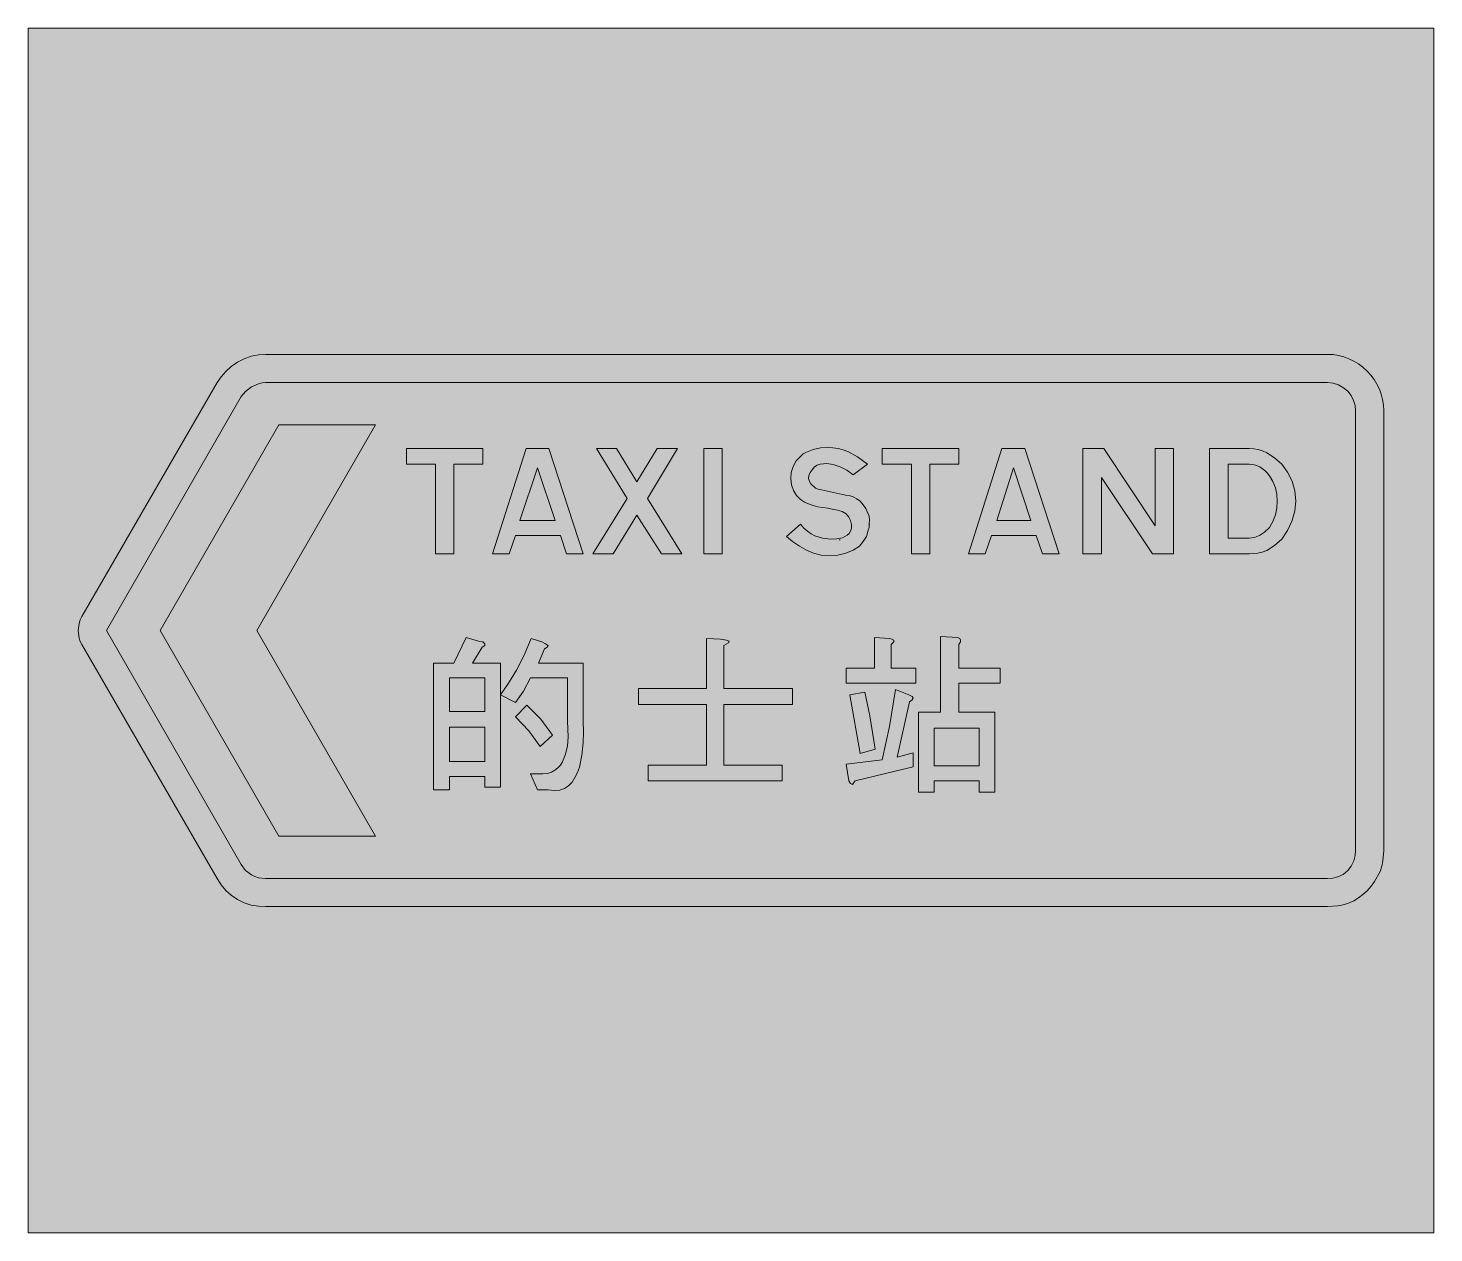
# Model space of a CAD drawing. Header units: metres. Extents: x 141 to 429, y 13 to 259.
import ezdxf

# ---------------------------------------------------------------- set-up
doc = ezdxf.new("R2010")
doc.units = ezdxf.units.M
for name, color, linetype, true_color in [('FILL_LIME_00FF00', 7, 'Continuous', 0x00ff00), ('FILL_WHITE_FFFFFF', 7, 'Continuous', 0xffffff), ('FILL_YELLOW_FFFF00', 7, 'Continuous', 0xffff00), ('STROKE_WHITE_FFFFFF', 7, 'Continuous', 0xffffff)]:
    doc.layers.add(name, color=color, linetype=linetype, true_color=true_color)

msp = doc.modelspace()

# ---------------------------------------------------------------- hatches: boundary and pattern name
at = {"layer": 'FILL_LIME_00FF00', "true_color": 0x00ff00}
h = msp.add_hatch(color=7, dxfattribs=at)
h.dxf.hatch_style = 1
h.paths.add_polyline_path([(408.16, 186.53), (409.25, 186.16), (410.25, 185.6), (411.12, 184.86), (411.83, 183.99), (412.34, 183.01), (412.64, 181.97), (412.74, 180.9), (412.74, 90.9), (412.63, 89.82), (412.38, 88.74), (411.82, 87.68), (411.12, 86.76), (410.2, 85.99), (409.14, 85.5), (408.06, 85.18), (406.98, 85.14), (189.72, 85.14), (188.28, 85.3), (187.54, 85.52), (186.84, 85.86), (185.63, 86.8), (184.68, 88.02), (157.14, 135.9), (184.68, 183.78), (185.63, 184.84), (186.84, 185.76), (188.28, 186.41), (189.02, 186.6), (189.72, 186.66), (406.98, 186.66), (408.16, 186.53)])
at = {"layer": 'FILL_WHITE_FFFFFF', "true_color": 0xffffff}
h = msp.add_hatch(color=7, dxfattribs=at)
h.dxf.hatch_style = 1
h.paths.add_polyline_path([(408.12, 192.36), (409.23, 192.19), (410.32, 191.91), (411.37, 191.52), (412.37, 191.03), (413.33, 190.45), (414.24, 189.77), (415.08, 189), (415.85, 188.16), (416.53, 187.25), (417.11, 186.29), (417.6, 185.29), (417.99, 184.24), (418.27, 183.15), (418.44, 182.04), (418.5, 180.9), (418.5, 90.9), (418.34, 88.74), (418.12, 87.66), (417.78, 86.58), (416.63, 84.53), (415.93, 83.57), (415.08, 82.62), (414.24, 81.85), (413.33, 81.16), (412.35, 80.57), (411.3, 80.1), (410.22, 79.76), (409.14, 79.54), (406.98, 79.38), (189.72, 79.38), (188.24, 79.45), (186.77, 79.7), (185.34, 80.14), (183.96, 80.82), (182.68, 81.7), (181.55, 82.71), (180.59, 83.86), (179.82, 85.14), (152.1, 133.02), (151.76, 133.62), (151.54, 134.33), (151.38, 135.9), (151.54, 137.34), (151.76, 138.08), (152.1, 138.78), (179.82, 186.66), (180.59, 187.84), (181.55, 188.93), (182.68, 189.93), (183.96, 190.8), (185.34, 191.51), (186.77, 192.02), (188.24, 192.32), (189.72, 192.42), (406.98, 192.42), (408.12, 192.36)])
h = msp.add_hatch(color=7, dxfattribs=at)
h.dxf.hatch_style = 1
h.paths.add_polyline_path([(187.92, 135.9), (212.22, 93.78), (192.42, 93.78), (168.12, 135.9), (192.42, 178.02), (212.22, 178.02), (187.92, 135.9)])
h = msp.add_hatch(color=7, dxfattribs=at)
h.dxf.hatch_style = 1
h.paths.add_polyline_path([(234.18, 169.92), (228.24, 169.92), (228.24, 151.56), (224.46, 151.56), (224.46, 169.92), (218.52, 169.92), (218.52, 173.16), (234.18, 173.16), (234.18, 169.92)])
h = msp.add_hatch(color=7, dxfattribs=at)
h.dxf.hatch_style = 1
h.paths.add_polyline_path([(254.7, 151.56), (251.28, 151.56), (250.02, 155.34), (240.84, 155.34), (239.58, 151.56), (236.16, 151.56), (243, 173.16), (247.68, 173.16), (254.7, 151.56)])
h.paths.add_polyline_path([(241.74, 158.4), (248.94, 158.4), (245.34, 169.2), (241.74, 158.4)], flags=16)
h = msp.add_hatch(color=7, dxfattribs=at)
h.dxf.hatch_style = 1
h.paths.add_polyline_path([(274.86, 151.56), (270.72, 151.56), (265.68, 159.48), (260.82, 151.56), (256.68, 151.56), (263.7, 162.9), (257.4, 173.16), (261.54, 173.16), (265.68, 166.32), (269.82, 173.16), (273.96, 173.16), (267.84, 162.9), (274.86, 151.56)])
h = msp.add_hatch(color=7, dxfattribs=at)
h.dxf.hatch_style = 1
h.paths.add_polyline_path([(283.14, 173.16), (283.14, 151.56), (279.36, 151.56), (279.36, 173.16), (283.14, 173.16)])
h = msp.add_hatch(color=7, dxfattribs=at)
h.dxf.hatch_style = 1
h.paths.add_polyline_path([(308.66, 168.71), (307.26, 169.4), (305.86, 169.86), (304.56, 170.1), (303.17, 169.94), (302.59, 169.72), (302.04, 169.38), (301.54, 168.81), (301.14, 168.21), (300.88, 167.61), (300.78, 167.04), (300.98, 166.43), (301.3, 165.92), (302.22, 165.06), (302.78, 164.81), (303.48, 164.7), (308.34, 163.62), (309.15, 163.51), (309.96, 163.26), (310.68, 162.88), (311.4, 162.36), (312.01, 161.65), (312.5, 160.9), (313.2, 159.3), (313.27, 158.49), (313.2, 157.68), (313.38, 157.68), (313.22, 157.57), (313.2, 157.32), (313.2, 156.96), (313.02, 156.42), (312.66, 155.16), (312.01, 154.1), (311.22, 153.18), (309.96, 152.34), (308.43, 151.72), (306.77, 151.33), (305.1, 151.2), (303.41, 151.33), (301.84, 151.72), (300.37, 152.34), (298.98, 153.18), (297.5, 154.1), (296.28, 155.16), (299.16, 157.68), (299.85, 156.88), (300.57, 156.21), (301.32, 155.68), (302.09, 155.27), (303.67, 154.77), (305.28, 154.62), (306.59, 154.67), (307.76, 154.89), (308.72, 155.38), (309.11, 155.76), (309.42, 156.24), (309.59, 156.87), (309.58, 157.61), (309.39, 158.39), (309.06, 159.12), (308.5, 159.8), (307.69, 160.27), (306.71, 160.56), (305.64, 160.74), (304.74, 160.92), (302.69, 161.24), (301.73, 161.48), (300.78, 161.82), (299.97, 162.14), (299.16, 162.72), (298.32, 163.52), (297.7, 164.54), (297.31, 165.73), (297.18, 167.04), (297.24, 168.27), (297.63, 169.49), (298.29, 170.61), (299.16, 171.54), (299.73, 172.03), (300.36, 172.43), (301.75, 172.98), (303.24, 173.26), (304.74, 173.34), (305.8, 173.29), (306.84, 173.13), (307.86, 172.87), (308.86, 172.51), (310.84, 171.44), (312.84, 169.92), (309.96, 167.76), (308.66, 168.71)])
h = msp.add_hatch(color=7, dxfattribs=at)
h.dxf.hatch_style = 1
h.paths.add_polyline_path([(331.56, 169.92), (325.62, 169.92), (325.62, 151.56), (321.84, 151.56), (321.84, 169.92), (315.9, 169.92), (315.9, 173.16), (331.56, 173.16), (331.56, 169.92)])
h = msp.add_hatch(color=7, dxfattribs=at)
h.dxf.hatch_style = 1
h.paths.add_polyline_path([(352.08, 151.56), (348.66, 151.56), (347.4, 155.34), (338.22, 155.34), (336.96, 151.56), (333.54, 151.56), (340.38, 173.16), (345.06, 173.16), (352.08, 151.56)])
h.paths.add_polyline_path([(339.3, 158.4), (346.32, 158.4), (342.72, 169.2), (339.3, 158.4)], flags=16)
h = msp.add_hatch(color=7, dxfattribs=at)
h.dxf.hatch_style = 1
h.paths.add_polyline_path([(360.72, 167.22), (360.72, 151.56), (356.94, 151.56), (356.94, 173.16), (361.26, 173.16), (371.7, 157.32), (371.7, 173.16), (375.48, 173.16), (375.48, 151.56), (371.16, 151.56), (360.72, 167.22)])
h = msp.add_hatch(color=7, dxfattribs=at)
h.dxf.hatch_style = 1
h.paths.add_polyline_path([(392.81, 172.93), (393.7, 172.66), (394.56, 172.28), (396.17, 171.26), (397.62, 169.92), (398.83, 168.31), (399.74, 166.48), (400.3, 164.48), (400.5, 162.36), (400.28, 160.38), (399.78, 158.4), (398.84, 156.38), (397.62, 154.62), (396.16, 153.32), (394.56, 152.28), (393.64, 151.94), (392.76, 151.72), (390.96, 151.56), (382.86, 151.56), (382.86, 173.16), (390.96, 173.16), (391.9, 173.1), (392.81, 172.93)])
h.paths.add_polyline_path([(386.64, 154.8), (390.96, 154.8), (392.04, 154.94), (393.1, 155.34), (394.12, 156.02), (395.1, 156.96), (395.81, 158.23), (396.32, 159.59), (396.62, 160.98), (396.72, 162.36), (396.62, 163.73), (396.32, 165.11), (395.81, 166.41), (395.1, 167.58), (394.66, 168.19), (394.18, 168.68), (393.12, 169.38), (392.04, 169.79), (390.96, 169.92), (386.64, 169.92), (386.64, 154.8)], flags=16)
h = msp.add_hatch(color=7, dxfattribs=at)
h.dxf.hatch_style = 1
h.paths.add_polyline_path([(234.54, 133.2), (234.54, 132.84), (234, 132.48), (232.02, 129.24), (237.78, 129.24), (237.78, 103.86), (234.54, 103.86), (234.54, 106.02), (227.34, 106.02), (227.34, 103.32), (224.1, 103.32), (224.1, 129.24), (228.24, 129.24), (230.76, 134.46), (233.28, 133.74), (234.18, 133.56), (234.54, 133.2)])
h.paths.add_polyline_path([(227.34, 126.18), (227.34, 119.34), (234.54, 119.34), (234.54, 126.18), (227.34, 126.18)], flags=16)
h.paths.add_polyline_path([(234.54, 116.1), (227.34, 116.1), (227.34, 109.08), (234.54, 109.08), (234.54, 116.1)], flags=16)
h = msp.add_hatch(color=7, dxfattribs=at)
h.dxf.hatch_style = 1
h.paths.add_polyline_path([(246.96, 133.2), (247.5, 132.84), (247.32, 132.48), (246.78, 132.12), (245.52, 129.24), (254.7, 129.24), (254.7, 117.18), (254.77, 115.25), (254.72, 112.92), (254.45, 110.4), (253.91, 107.95), (253.51, 106.81), (253.02, 105.78), (252.42, 104.87), (251.7, 104.13), (250.86, 103.57), (249.89, 103.23), (248.77, 103.14), (247.5, 103.32), (245.34, 103.32), (243.9, 106.56), (246.42, 106.56), (247.37, 106.66), (248.2, 106.91), (248.92, 107.28), (249.53, 107.76), (250.05, 108.35), (250.49, 109.02), (251.11, 110.56), (251.47, 112.28), (251.6, 114.06), (251.58, 115.79), (251.46, 117.36), (251.46, 126.18), (243.9, 126.18), (242.46, 123.48), (240.84, 121.14), (237.78, 122.76), (239.4, 125.1), (241.02, 127.8), (242.64, 130.86), (244.08, 134.28), (246.24, 133.56), (246.96, 133.2)])
h = msp.add_hatch(color=7, dxfattribs=at)
h.dxf.hatch_style = 1
h.paths.add_polyline_path([(284.04, 133.92), (284.58, 133.74), (284.4, 133.38), (283.5, 132.84), (283.5, 124.02), (297.54, 124.02), (297.54, 120.78), (283.5, 120.78), (283.5, 108.36), (295.38, 108.36), (295.38, 105.12), (268.02, 105.12), (268.02, 108.36), (279.9, 108.36), (279.9, 120.78), (266.04, 120.78), (266.04, 124.02), (279.9, 124.02), (279.9, 134.28), (282.78, 134.1), (284.04, 133.92)])
h = msp.add_hatch(color=7, dxfattribs=at)
h.dxf.hatch_style = 1
h.paths.add_polyline_path([(314.28, 128.16), (314.28, 134.46), (317.34, 134.28), (317.88, 134.1), (318.24, 133.92), (318.24, 133.56), (317.7, 133.02), (317.7, 128.16), (322.74, 128.16), (322.74, 125.1), (308.52, 125.1), (308.52, 128.16), (314.28, 128.16)])
h = msp.add_hatch(color=7, dxfattribs=at)
h.dxf.hatch_style = 1
h.paths.add_polyline_path([(327.78, 134.64), (331.38, 134.46), (331.74, 134.28), (331.92, 133.92), (331.92, 133.56), (331.56, 133.02), (331.56, 128.16), (340.02, 128.16), (340.02, 125.1), (331.56, 125.1), (331.56, 119.16), (338.94, 119.16), (338.94, 102.78), (335.7, 102.78), (335.7, 105.12), (326.52, 105.12), (326.52, 102.78), (323.28, 102.78), (323.28, 119.16), (327.78, 119.16), (327.78, 134.64)])
h.paths.add_polyline_path([(335.7, 115.92), (326.52, 115.92), (326.52, 108.18), (335.7, 108.18), (335.7, 115.92)], flags=16)
h = msp.add_hatch(color=7, dxfattribs=at)
h.dxf.hatch_style = 1
h.paths.add_polyline_path([(315.9, 109.44), (317.34, 116.28), (318.6, 123.84), (321.3, 122.76), (322.02, 122.4), (322.2, 122.04), (322.02, 121.68), (321.48, 121.32), (318.96, 109.98), (322.2, 110.88), (322.2, 108), (310.32, 105.12), (309.96, 104.58), (309.78, 104.4), (309.42, 104.58), (309.06, 105.12), (308.52, 108.54), (315.9, 109.44)])
h = msp.add_hatch(color=7, dxfattribs=at)
h.dxf.hatch_style = 1
h.paths.add_polyline_path([(309.24, 122.76), (312.3, 123.3), (313.38, 118.44), (314.46, 111.6), (311.4, 110.7), (309.24, 122.76)])
h = msp.add_hatch(color=7, dxfattribs=at)
h.dxf.hatch_style = 1
h.paths.add_polyline_path([(246.06, 117.72), (248.4, 114.48), (245.88, 112.14), (243.54, 115.38), (240.84, 118.26), (243.18, 120.6), (246.06, 117.72)])
at = {"layer": 'FILL_YELLOW_FFFF00', "true_color": 0xffff00}
h = msp.add_hatch(color=7, dxfattribs=at)
h.dxf.hatch_style = 1
h.paths.add_polyline_path([(428.76, 259.2), (428.76, 12.6), (141.12, 12.6), (141.12, 259.2), (428.76, 259.2)])

# ---------------------------------------------------------------- linework, layer by layer
at = {"layer": 'FILL_LIME_00FF00', "lineweight": 0, "true_color": 0x00ff00}
msp.add_lwpolyline([(408.16, 186.53), (409.25, 186.16), (410.25, 185.6), (411.12, 184.86), (411.83, 183.99), (412.34, 183.01), (412.64, 181.97), (412.74, 180.9), (412.74, 90.9), (412.63, 89.82), (412.38, 88.74), (411.82, 87.68), (411.12, 86.76), (410.2, 85.99), (409.14, 85.5), (408.06, 85.18), (406.98, 85.14), (189.72, 85.14), (188.28, 85.3), (187.54, 85.52), (186.84, 85.86), (185.63, 86.8), (184.68, 88.02), (157.14, 135.9), (184.68, 183.78), (185.63, 184.84), (186.84, 185.76), (188.28, 186.41), (189.02, 186.6), (189.72, 186.66), (406.98, 186.66)], close=True, dxfattribs=at)
at = {"layer": 'FILL_WHITE_FFFFFF', "lineweight": 0, "true_color": 0xffff00}
msp.add_lwpolyline([(408.12, 192.36), (409.23, 192.19), (410.32, 191.91), (411.37, 191.52), (412.37, 191.03), (413.33, 190.45), (414.24, 189.77), (415.08, 189), (415.85, 188.16), (416.53, 187.25), (417.11, 186.29), (417.6, 185.29), (417.99, 184.24), (418.27, 183.15), (418.44, 182.04), (418.5, 180.9), (418.5, 90.9), (418.34, 88.74), (418.12, 87.66), (417.78, 86.58), (416.63, 84.53), (415.93, 83.57), (415.08, 82.62), (414.24, 81.85), (413.33, 81.16), (412.35, 80.57), (411.3, 80.1), (410.22, 79.76), (409.14, 79.54), (406.98, 79.38), (189.72, 79.38), (188.24, 79.45), (186.77, 79.7), (185.34, 80.14), (183.96, 80.82), (182.68, 81.7), (181.55, 82.71), (180.59, 83.86), (179.82, 85.14), (152.1, 133.02), (151.76, 133.62), (151.54, 134.33), (151.38, 135.9), (151.54, 137.34), (151.76, 138.08), (152.1, 138.78), (179.82, 186.66), (180.59, 187.84), (181.55, 188.93), (182.68, 189.93), (183.96, 190.8), (185.34, 191.51), (186.77, 192.02), (188.24, 192.32), (189.72, 192.42), (406.98, 192.42)], close=True, dxfattribs=at)
at = {"layer": 'FILL_WHITE_FFFFFF', "lineweight": 0, "true_color": 0xffffff}
for points in [[(187.92, 135.9), (212.22, 93.78), (192.42, 93.78), (168.12, 135.9), (192.42, 178.02), (212.22, 178.02)], [(234.18, 169.92), (228.24, 169.92), (228.24, 151.56), (224.46, 151.56), (224.46, 169.92), (218.52, 169.92), (218.52, 173.16), (234.18, 173.16)], [(254.7, 151.56), (251.28, 151.56), (250.02, 155.34), (240.84, 155.34), (239.58, 151.56), (236.16, 151.56), (243, 173.16), (247.68, 173.16)], [(274.86, 151.56), (270.72, 151.56), (265.68, 159.48), (260.82, 151.56), (256.68, 151.56), (263.7, 162.9), (257.4, 173.16), (261.54, 173.16), (265.68, 166.32), (269.82, 173.16), (273.96, 173.16), (267.84, 162.9)], [(283.14, 173.16), (283.14, 151.56), (279.36, 151.56), (279.36, 173.16)], [(308.66, 168.71), (307.26, 169.4), (305.86, 169.86), (304.56, 170.1), (303.17, 169.94), (302.59, 169.72), (302.04, 169.38), (301.54, 168.81), (301.14, 168.21), (300.88, 167.61), (300.78, 167.04), (300.98, 166.43), (301.3, 165.92), (302.22, 165.06), (302.78, 164.81), (303.48, 164.7), (308.34, 163.62), (309.15, 163.51), (309.96, 163.26), (310.68, 162.88), (311.4, 162.36), (312.01, 161.65), (312.5, 160.9), (313.2, 159.3), (313.27, 158.49), (313.2, 157.68), (313.38, 157.68), (313.22, 157.57), (313.2, 157.32), (313.2, 156.96), (313.02, 156.42), (312.66, 155.16), (312.01, 154.1), (311.22, 153.18), (309.96, 152.34), (308.43, 151.72), (306.77, 151.33), (305.1, 151.2), (303.41, 151.33), (301.84, 151.72), (300.37, 152.34), (298.98, 153.18), (297.5, 154.1), (296.28, 155.16), (299.16, 157.68), (299.85, 156.88), (300.57, 156.21), (301.32, 155.68), (302.09, 155.27), (303.67, 154.77), (305.28, 154.62), (306.59, 154.67), (307.76, 154.89), (308.72, 155.38), (309.11, 155.76), (309.42, 156.24), (309.59, 156.87), (309.58, 157.61), (309.39, 158.39), (309.06, 159.12), (308.5, 159.8), (307.69, 160.27), (306.71, 160.56), (305.64, 160.74), (304.74, 160.92), (302.69, 161.24), (301.73, 161.48), (300.78, 161.82), (299.97, 162.14), (299.16, 162.72), (298.32, 163.52), (297.7, 164.54), (297.31, 165.73), (297.18, 167.04), (297.24, 168.27), (297.63, 169.49), (298.29, 170.61), (299.16, 171.54), (299.73, 172.03), (300.36, 172.43), (301.75, 172.98), (303.24, 173.26), (304.74, 173.34), (305.8, 173.29), (306.84, 173.13), (307.86, 172.87), (308.86, 172.51), (310.84, 171.44), (312.84, 169.92), (309.96, 167.76)], [(331.56, 169.92), (325.62, 169.92), (325.62, 151.56), (321.84, 151.56), (321.84, 169.92), (315.9, 169.92), (315.9, 173.16), (331.56, 173.16)], [(352.08, 151.56), (348.66, 151.56), (347.4, 155.34), (338.22, 155.34), (336.96, 151.56), (333.54, 151.56), (340.38, 173.16), (345.06, 173.16)], [(360.72, 167.22), (360.72, 151.56), (356.94, 151.56), (356.94, 173.16), (361.26, 173.16), (371.7, 157.32), (371.7, 173.16), (375.48, 173.16), (375.48, 151.56), (371.16, 151.56)], [(392.81, 172.93), (393.7, 172.66), (394.56, 172.28), (396.17, 171.26), (397.62, 169.92), (398.83, 168.31), (399.74, 166.48), (400.3, 164.48), (400.5, 162.36), (400.28, 160.38), (399.78, 158.4), (398.84, 156.38), (397.62, 154.62), (396.16, 153.32), (394.56, 152.28), (393.64, 151.94), (392.76, 151.72), (390.96, 151.56), (382.86, 151.56), (382.86, 173.16), (390.96, 173.16), (391.9, 173.1)], [(386.64, 154.8), (390.96, 154.8), (392.04, 154.94), (393.1, 155.34), (394.12, 156.02), (395.1, 156.96), (395.81, 158.23), (396.32, 159.59), (396.62, 160.98), (396.72, 162.36), (396.62, 163.73), (396.32, 165.11), (395.81, 166.41), (395.1, 167.58), (394.66, 168.19), (394.18, 168.68), (393.12, 169.38), (392.04, 169.79), (390.96, 169.92), (386.64, 169.92)], [(241.74, 158.4), (248.94, 158.4), (245.34, 169.2)], [(339.3, 158.4), (346.32, 158.4), (342.72, 169.2)], [(234.54, 133.2), (234.54, 132.84), (234, 132.48), (232.02, 129.24), (237.78, 129.24), (237.78, 103.86), (234.54, 103.86), (234.54, 106.02), (227.34, 106.02), (227.34, 103.32), (224.1, 103.32), (224.1, 129.24), (228.24, 129.24), (230.76, 134.46), (233.28, 133.74), (234.18, 133.56)], [(246.96, 133.2), (247.5, 132.84), (247.32, 132.48), (246.78, 132.12), (245.52, 129.24), (254.7, 129.24), (254.7, 117.18), (254.77, 115.25), (254.72, 112.92), (254.45, 110.4), (253.91, 107.95), (253.51, 106.81), (253.02, 105.78), (252.42, 104.87), (251.7, 104.13), (250.86, 103.57), (249.89, 103.23), (248.77, 103.14), (247.5, 103.32), (245.34, 103.32), (243.9, 106.56), (246.42, 106.56), (247.37, 106.66), (248.2, 106.91), (248.92, 107.28), (249.53, 107.76), (250.05, 108.35), (250.49, 109.02), (251.11, 110.56), (251.47, 112.28), (251.6, 114.06), (251.58, 115.79), (251.46, 117.36), (251.46, 126.18), (243.9, 126.18), (242.46, 123.48), (240.84, 121.14), (237.78, 122.76), (239.4, 125.1), (241.02, 127.8), (242.64, 130.86), (244.08, 134.28), (246.24, 133.56)], [(284.04, 133.92), (284.58, 133.74), (284.4, 133.38), (283.5, 132.84), (283.5, 124.02), (297.54, 124.02), (297.54, 120.78), (283.5, 120.78), (283.5, 108.36), (295.38, 108.36), (295.38, 105.12), (268.02, 105.12), (268.02, 108.36), (279.9, 108.36), (279.9, 120.78), (266.04, 120.78), (266.04, 124.02), (279.9, 124.02), (279.9, 134.28), (282.78, 134.1)], [(314.28, 128.16), (314.28, 134.46), (317.34, 134.28), (317.88, 134.1), (318.24, 133.92), (318.24, 133.56), (317.7, 133.02), (317.7, 128.16), (322.74, 128.16), (322.74, 125.1), (308.52, 125.1), (308.52, 128.16)], [(327.78, 134.64), (331.38, 134.46), (331.74, 134.28), (331.92, 133.92), (331.92, 133.56), (331.56, 133.02), (331.56, 128.16), (340.02, 128.16), (340.02, 125.1), (331.56, 125.1), (331.56, 119.16), (338.94, 119.16), (338.94, 102.78), (335.7, 102.78), (335.7, 105.12), (326.52, 105.12), (326.52, 102.78), (323.28, 102.78), (323.28, 119.16), (327.78, 119.16)], [(227.34, 126.18), (227.34, 119.34), (234.54, 119.34), (234.54, 126.18)], [(315.9, 109.44), (317.34, 116.28), (318.6, 123.84), (321.3, 122.76), (322.02, 122.4), (322.2, 122.04), (322.02, 121.68), (321.48, 121.32), (318.96, 109.98), (322.2, 110.88), (322.2, 108), (310.32, 105.12), (309.96, 104.58), (309.78, 104.4), (309.42, 104.58), (309.06, 105.12), (308.52, 108.54)], [(309.24, 122.76), (312.3, 123.3), (313.38, 118.44), (314.46, 111.6), (311.4, 110.7)], [(246.06, 117.72), (248.4, 114.48), (245.88, 112.14), (243.54, 115.38), (240.84, 118.26), (243.18, 120.6)], [(234.54, 116.1), (227.34, 116.1), (227.34, 109.08), (234.54, 109.08)], [(335.7, 115.92), (326.52, 115.92), (326.52, 108.18), (335.7, 108.18)]]:
    msp.add_lwpolyline(points, close=True, dxfattribs=at)
at = {"layer": 'FILL_YELLOW_FFFF00', "lineweight": 0, "true_color": 0xffff00}
msp.add_lwpolyline([(428.76, 259.2), (428.76, 12.6), (141.12, 12.6), (141.12, 259.2)], close=True, dxfattribs=at)
at = {"layer": 'STROKE_WHITE_FFFFFF', "lineweight": 0, "true_color": 0xffffff}
msp.add_lwpolyline([(279.36, 151.56), (279.36, 173.16), (283.14, 173.16), (283.14, 151.56)], close=True, dxfattribs=at)
msp.add_lwpolyline([(307.08, 154.44), (307.26, 154.44)], dxfattribs=at)

doc.saveas('drawing.dxf')
